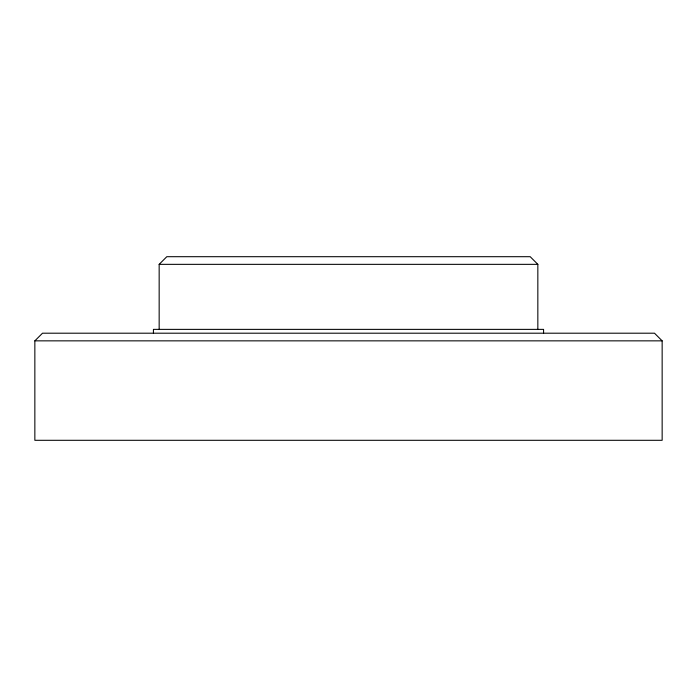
<?xml version="1.0" encoding="UTF-8"?>
<svg xmlns="http://www.w3.org/2000/svg" width="697" height="697" viewBox="0 0 697 697"><rect width="100%" height="100%" fill="white"/><g stroke="black" fill="none" stroke-linecap="round" stroke-linejoin="round"><path stroke-width="1.05" d="M34.85 340.85L42.5 333.201L654.5 333.201L662.15 340.85L662.15 440.304L34.85 440.304L34.85 340.85L662.15 340.85M159.16 329.376L159.16 264.346L166.81 256.696L530.19 256.696L537.84 264.346L537.84 329.376M159.16 264.346L537.84 264.346M543.573 333.201L543.573 329.376L153.427 329.376L153.427 333.201"/></g></svg>
